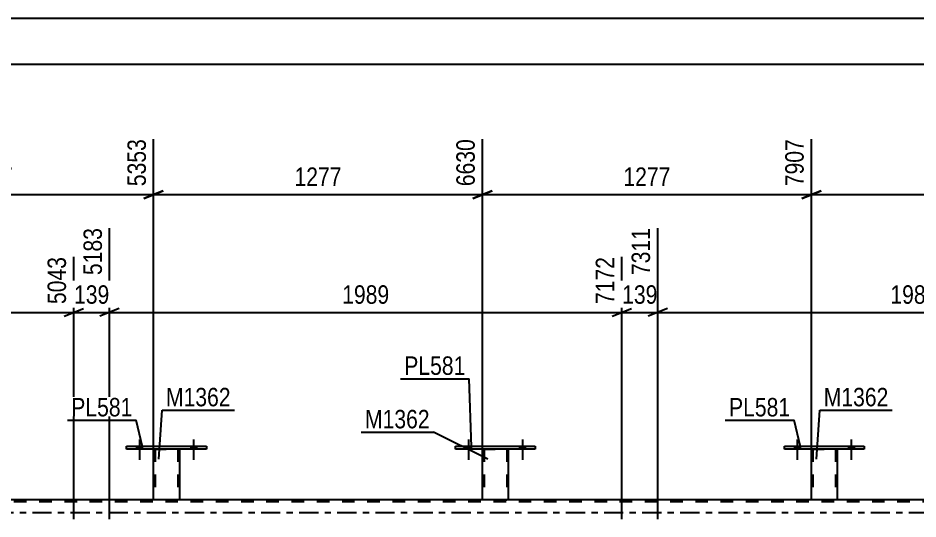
# Model space of a CAD drawing. Header units: millimetres. Extents: x 0 to 841, y 0 to 594.
# Drawn here: x 278.7 to 418.5, y 426.1 to 503.9 of the extents above; entities that cross this region are included whole.
import ezdxf

# ---------------------------------------------------------------- set-up
doc = ezdxf.new("R2010")
doc.units = ezdxf.units.MM
doc.linetypes.add('DXK_LINE_DOT2', pattern=[3.9198, 1.9599, -1.9599])
doc.linetypes.add('DXK_LINE_DOT3', pattern=[5.9187, 2.979, -0.9799, 0.9799, -0.9799])
doc.styles.add('Arial Narrow', font='ARIALN.TTF', dxfattribs={"height": 0.2})

# ---------------------------------------------------------------- blocks, each defined once
blk = doc.blocks.new('Part-275726623-4870 - 4642')
at = {"color": 7, "linetype": 'DXK_LINE_DOT2'}
for p, q in [((726.89, 428.77), (85.63, 428.77)), ((303.77, 429.09), (299.77, 429.09)), ((354.85, 429.09), (350.85, 429.09)), ((405.93, 429.09), (401.93, 429.09))]:
    blk.add_line(p, q, dxfattribs=at)
at = {"color": 2, "linetype": 'Continuous'}
for p, q in [((299.77, 429.09), (252.69, 429.09)), ((350.85, 429.09), (303.77, 429.09)), ((401.93, 429.09), (354.85, 429.09)), ((453.01, 429.09), (405.93, 429.09))]:
    blk.add_line(p, q, dxfattribs=at)
at = {"color": 7, "linetype": 'DXK_LINE_DOT3'}
blk.add_line((85.63, 427.09), (726.89, 427.09), dxfattribs=at)
blk = doc.blocks.new('Part-275726623-7708 - 4642')
at = {"color": 7, "linetype": 'DXK_LINE_DOT2'}
for p, q in [((299.77, 436.94), (303.77, 436.94)), ((299.77, 436.93), (299.77, 436.94)), ((299.77, 436.94), (299.77, 436.93)), ((300.01, 436.94), (300.01, 429.09)), ((303.53, 436.94), (303.53, 429.09)), ((303.77, 436.94), (303.77, 436.93)), ((303.77, 436.93), (303.77, 436.94)), ((303.51, 429.09), (303.53, 429.09))]:
    blk.add_line(p, q, dxfattribs=at)
at = {"color": 2, "linetype": 'Continuous'}
for p, q in [((299.77, 429.09), (299.77, 436.93)), ((303.77, 436.93), (303.77, 429.09)), ((303.73, 429.09), (299.77, 429.09)), ((303.77, 429.09), (303.73, 429.09))]:
    blk.add_line(p, q, dxfattribs=at)
blk = doc.blocks.new('Part-275726623-7709 - 4642')
at = {"color": 2, "linetype": 'Continuous'}
for p, q in [((295.57, 436.93), (295.57, 437.41)), ((295.57, 437.41), (307.97, 437.41)), ((307.97, 436.93), (295.57, 436.93)), ((307.97, 437.41), (307.97, 436.93))]:
    blk.add_line(p, q, dxfattribs=at)
blk = doc.blocks.new('Part-275726623-7710 - 4642')
at = {"color": 7, "linetype": 'DXK_LINE_DOT2'}
for p, q in [((350.85, 436.94), (354.85, 436.94)), ((350.85, 436.93), (350.85, 436.94)), ((350.85, 436.94), (350.85, 436.93)), ((351.09, 436.94), (351.09, 429.09)), ((354.61, 436.94), (354.61, 429.09)), ((354.85, 436.94), (354.85, 436.93)), ((354.85, 436.93), (354.85, 436.94)), ((354.59, 429.09), (354.61, 429.09))]:
    blk.add_line(p, q, dxfattribs=at)
at = {"color": 2, "linetype": 'Continuous'}
for p, q in [((350.85, 429.09), (350.85, 436.93)), ((354.85, 436.93), (354.85, 429.09)), ((354.81, 429.09), (350.85, 429.09)), ((354.85, 429.09), (354.81, 429.09))]:
    blk.add_line(p, q, dxfattribs=at)
blk = doc.blocks.new('Part-275726623-7711 - 4642')
at = {"color": 2, "linetype": 'Continuous'}
for p, q in [((346.65, 436.93), (346.65, 437.41)), ((346.65, 437.41), (359.05, 437.41)), ((359.05, 436.93), (346.65, 436.93)), ((359.05, 437.41), (359.05, 436.93))]:
    blk.add_line(p, q, dxfattribs=at)
blk = doc.blocks.new('Part-275726623-7712 - 4642')
at = {"color": 7, "linetype": 'DXK_LINE_DOT2'}
for p, q in [((401.93, 436.94), (405.93, 436.94)), ((401.93, 436.93), (401.93, 436.94)), ((401.93, 436.94), (401.93, 436.93)), ((402.17, 436.94), (402.17, 429.09)), ((405.69, 436.94), (405.69, 429.09)), ((405.93, 436.94), (405.93, 436.93)), ((405.93, 436.93), (405.93, 436.94)), ((405.67, 429.09), (405.69, 429.09))]:
    blk.add_line(p, q, dxfattribs=at)
at = {"color": 2, "linetype": 'Continuous'}
for p, q in [((401.93, 429.09), (401.93, 436.93)), ((405.93, 436.93), (405.93, 429.09)), ((405.89, 429.09), (401.93, 429.09)), ((405.93, 429.09), (405.89, 429.09))]:
    blk.add_line(p, q, dxfattribs=at)
blk = doc.blocks.new('Part-275726623-7713 - 4642')
at = {"color": 2, "linetype": 'Continuous'}
for p, q in [((397.73, 436.93), (397.73, 437.41)), ((397.73, 437.41), (410.13, 437.41)), ((410.13, 436.93), (397.73, 436.93)), ((410.13, 437.41), (410.13, 436.93))]:
    blk.add_line(p, q, dxfattribs=at)
blk = doc.blocks.new('Bolt-275726623-7735 - 4642')
at = {"linetype": 'Continuous'}
for points in [[(297.13, 436.93), (298.01, 436.93), (298.01, 437.41), (297.13, 437.41)], [(305.53, 436.93), (306.41, 436.93), (306.41, 437.41), (305.53, 437.41)]]:
    blk.add_hatch(color=1, dxfattribs=at).paths.add_polyline_path(points)
at = {"color": 1, "linetype": 'Continuous'}
for p, q in [((297.57, 438.41), (297.57, 435.29)), ((305.97, 438.41), (305.97, 435.29)), ((297.13, 437.41), (297.13, 436.93)), ((298.01, 437.41), (298.01, 436.93)), ((305.53, 437.41), (305.53, 436.93)), ((306.41, 437.41), (306.41, 436.93))]:
    blk.add_line(p, q, dxfattribs=at)
blk = doc.blocks.new('Bolt-275726623-7736 - 4642')
at = {"linetype": 'Continuous'}
for points in [[(297.13, 436.93), (298.01, 436.93), (298.01, 437.41), (297.13, 437.41)], [(305.53, 436.93), (306.41, 436.93), (306.41, 437.41), (305.53, 437.41)]]:
    blk.add_hatch(color=1, dxfattribs=at).paths.add_polyline_path(points)
at = {"color": 1, "linetype": 'Continuous'}
for p, q in [((297.57, 438.41), (297.57, 435.29)), ((305.97, 438.41), (305.97, 435.29)), ((297.13, 437.41), (297.13, 436.93)), ((298.01, 437.41), (298.01, 436.93)), ((305.53, 437.41), (305.53, 436.93)), ((306.41, 437.41), (306.41, 436.93))]:
    blk.add_line(p, q, dxfattribs=at)
blk = doc.blocks.new('Bolt-275726623-7737 - 4642')
at = {"linetype": 'Continuous'}
for points in [[(348.21, 436.93), (349.09, 436.93), (349.09, 437.41), (348.21, 437.41)], [(356.61, 436.93), (357.49, 436.93), (357.49, 437.41), (356.61, 437.41)]]:
    blk.add_hatch(color=1, dxfattribs=at).paths.add_polyline_path(points)
at = {"color": 1, "linetype": 'Continuous'}
for p, q in [((348.65, 438.41), (348.65, 435.29)), ((357.05, 438.41), (357.05, 435.29)), ((348.21, 437.41), (348.21, 436.93)), ((349.09, 437.41), (349.09, 436.93)), ((356.61, 437.41), (356.61, 436.93)), ((357.49, 437.41), (357.49, 436.93))]:
    blk.add_line(p, q, dxfattribs=at)
blk = doc.blocks.new('Bolt-275726623-7738 - 4642')
at = {"linetype": 'Continuous'}
for points in [[(348.21, 436.93), (349.09, 436.93), (349.09, 437.41), (348.21, 437.41)], [(356.61, 436.93), (357.49, 436.93), (357.49, 437.41), (356.61, 437.41)]]:
    blk.add_hatch(color=1, dxfattribs=at).paths.add_polyline_path(points)
at = {"color": 1, "linetype": 'Continuous'}
for p, q in [((348.65, 438.41), (348.65, 435.29)), ((357.05, 438.41), (357.05, 435.29)), ((348.21, 437.41), (348.21, 436.93)), ((349.09, 437.41), (349.09, 436.93)), ((356.61, 437.41), (356.61, 436.93)), ((357.49, 437.41), (357.49, 436.93))]:
    blk.add_line(p, q, dxfattribs=at)
blk = doc.blocks.new('Bolt-275726623-7739 - 4642')
at = {"linetype": 'Continuous'}
for points in [[(399.29, 436.93), (400.17, 436.93), (400.17, 437.41), (399.29, 437.41)], [(407.69, 436.93), (408.57, 436.93), (408.57, 437.41), (407.69, 437.41)]]:
    blk.add_hatch(color=1, dxfattribs=at).paths.add_polyline_path(points)
at = {"color": 1, "linetype": 'Continuous'}
for p, q in [((399.73, 438.41), (399.73, 435.29)), ((408.13, 438.41), (408.13, 435.29)), ((399.29, 437.41), (399.29, 436.93)), ((400.17, 437.41), (400.17, 436.93)), ((407.69, 437.41), (407.69, 436.93)), ((408.57, 437.41), (408.57, 436.93))]:
    blk.add_line(p, q, dxfattribs=at)
blk = doc.blocks.new('Bolt-275726623-7740 - 4642')
at = {"linetype": 'Continuous'}
for points in [[(399.29, 436.93), (400.17, 436.93), (400.17, 437.41), (399.29, 437.41)], [(407.69, 436.93), (408.57, 436.93), (408.57, 437.41), (407.69, 437.41)]]:
    blk.add_hatch(color=1, dxfattribs=at).paths.add_polyline_path(points)
at = {"color": 1, "linetype": 'Continuous'}
for p, q in [((399.73, 438.41), (399.73, 435.29)), ((408.13, 438.41), (408.13, 435.29)), ((399.29, 437.41), (399.29, 436.93)), ((400.17, 437.41), (400.17, 436.93)), ((407.69, 437.41), (407.69, 436.93)), ((408.57, 437.41), (408.57, 436.93))]:
    blk.add_line(p, q, dxfattribs=at)
blk = doc.blocks.new('StraightDimension-275726623-6455 - 6077')
at = {"color": 7, "linetype": 'Continuous'}
blk.add_line((89.36, 496.71), (782.69, 496.71), dxfattribs=at)
blk = doc.blocks.new('StraightDimension-275726623-6560 - 6077')
at = {"color": 7, "linetype": 'Continuous'}
blk.add_line((90, 503.87), (782.69, 503.87), dxfattribs=at)
blk = doc.blocks.new('StraightDimension-275726623-5322 - 4642')
at = {"color": 7, "linetype": 'Continuous'}
for p, q in [((292.94, 426.09), (292.94, 471.27)), ((372.5, 426.09), (372.5, 466.77)), ((294.44, 458.76), (291.44, 457.56)), ((371, 457.56), (374, 458.76)), ((292.94, 458.16), (372.5, 458.16))]:
    blk.add_line(p, q, dxfattribs=at)
at = {"color": 0}
blk.add_wipeout([(336.98, 458.91), (336.98, 463.11), (328.46, 463.11), (328.46, 458.91)], dxfattribs=at)
at = {"color": 3, "style": 'Arial Narrow'}
blk.add_text('1989', height=2.863, dxfattribs=at).set_placement((329.06, 459.51))
at = {"color": 0, "linetype": 'Continuous'}
blk.add_wipeout([(371.9, 467.37), (367.7, 467.37), (367.7, 458.86), (371.9, 458.86)], dxfattribs=at)
at = {"color": 3, "linetype": 'Continuous', "style": 'Arial Narrow'}
blk.add_text('7172', height=2.863, rotation=90.0002, dxfattribs=at).set_placement((371.3, 459.46))
blk = doc.blocks.new('StraightDimension-275726623-5274 - 4642')
at = {"color": 7, "linetype": 'Continuous'}
for p, q in [((207.81, 426.09), (207.81, 471.27)), ((287.36, 426.09), (287.36, 466.77)), ((209.31, 458.76), (206.31, 457.56)), ((285.86, 457.56), (288.86, 458.76)), ((207.81, 458.16), (287.36, 458.16))]:
    blk.add_line(p, q, dxfattribs=at)
at = {"color": 0}
blk.add_wipeout([(251.84, 458.91), (251.84, 463.11), (243.33, 463.11), (243.33, 458.91)], dxfattribs=at)
at = {"color": 3, "style": 'Arial Narrow'}
blk.add_text('1989', height=2.863, dxfattribs=at).set_placement((243.93, 459.51))
at = {"color": 0, "linetype": 'Continuous'}
blk.add_wipeout([(286.76, 467.37), (282.56, 467.37), (282.56, 458.86), (286.76, 458.86)], dxfattribs=at)
at = {"color": 3, "linetype": 'Continuous', "style": 'Arial Narrow'}
blk.add_text('5043', height=2.863, rotation=90.0002, dxfattribs=at).set_placement((286.16, 459.46))
blk = doc.blocks.new('StraightDimension-275726623-5298 - 4642')
at = {"color": 7, "linetype": 'Continuous'}
for p, q in [((292.94, 426.09), (292.94, 471.27)), ((287.36, 426.09), (287.36, 466.77)), ((285.86, 457.56), (288.86, 458.76)), ((294.44, 458.76), (291.44, 457.56)), ((287.36, 458.16), (292.94, 458.16))]:
    blk.add_line(p, q, dxfattribs=at)
at = {"color": 0}
blk.add_wipeout([(293.49, 458.91), (293.49, 463.11), (286.81, 463.11), (286.81, 458.91)], dxfattribs=at)
at = {"color": 3, "style": 'Arial Narrow'}
blk.add_text('139', height=2.863, dxfattribs=at).set_placement((287.41, 459.51))
at = {"color": 0, "linetype": 'Continuous'}
blk.add_wipeout([(292.34, 471.87), (288.14, 471.87), (288.14, 463.36), (292.34, 463.36)], dxfattribs=at)
at = {"color": 3, "linetype": 'Continuous', "style": 'Arial Narrow'}
blk.add_text('5183', height=2.863, rotation=90.0002, dxfattribs=at).set_placement((291.74, 463.96))
blk = doc.blocks.new('StraightDimension-275726623-5346 - 4642')
at = {"color": 7, "linetype": 'Continuous'}
for p, q in [((378.07, 426.09), (378.07, 471.27)), ((372.5, 426.09), (372.5, 466.77)), ((371, 457.56), (374, 458.76)), ((379.57, 458.76), (376.57, 457.56)), ((372.5, 458.16), (378.07, 458.16))]:
    blk.add_line(p, q, dxfattribs=at)
at = {"color": 0}
blk.add_wipeout([(378.63, 458.91), (378.63, 463.11), (371.94, 463.11), (371.94, 458.91)], dxfattribs=at)
at = {"color": 3, "style": 'Arial Narrow'}
blk.add_text('139', height=2.863, dxfattribs=at).set_placement((372.54, 459.51))
at = {"color": 0, "linetype": 'Continuous'}
blk.add_wipeout([(377.47, 471.87), (373.27, 471.87), (373.27, 463.36), (377.47, 463.36)], dxfattribs=at)
at = {"color": 3, "linetype": 'Continuous', "style": 'Arial Narrow'}
blk.add_text('7311', height=2.863, rotation=90.0002, dxfattribs=at).set_placement((376.87, 463.96))
blk = doc.blocks.new('StraightDimension-275726623-5370 - 4642')
at = {"color": 7, "linetype": 'Continuous'}
for p, q in [((378.07, 426.09), (378.07, 471.27)), ((457.63, 426.09), (457.63, 466.77)), ((379.57, 458.76), (376.57, 457.56)), ((456.13, 457.56), (459.13, 458.76)), ((378.07, 458.16), (457.63, 458.16))]:
    blk.add_line(p, q, dxfattribs=at)
at = {"color": 0}
blk.add_wipeout([(422.11, 458.91), (422.11, 463.11), (413.6, 463.11), (413.6, 458.91)], dxfattribs=at)
at = {"color": 3, "style": 'Arial Narrow'}
blk.add_text('1989', height=2.863, dxfattribs=at).set_placement((414.2, 459.51))
at = {"color": 0, "linetype": 'Continuous'}
blk.add_wipeout([(457.03, 467.37), (452.83, 467.37), (452.83, 458.86), (457.03, 458.86)], dxfattribs=at)
at = {"color": 3, "linetype": 'Continuous', "style": 'Arial Narrow'}
blk.add_text('9300', height=2.863, rotation=90.0002, dxfattribs=at).set_placement((456.43, 459.46))
blk = doc.blocks.new('StraightDimension-275726623-21906 - 4642')
at = {"color": 7, "linetype": 'Continuous'}
for p, q in [((401.93, 436.19), (401.93, 485.07)), ((453.01, 436.19), (453.01, 485.07)), ((403.43, 477.06), (400.43, 475.86)), ((451.51, 475.86), (454.51, 477.06)), ((401.93, 476.46), (453.01, 476.46))]:
    blk.add_line(p, q, dxfattribs=at)
at = {"color": 0}
blk.add_wipeout([(431.73, 477.21), (431.73, 481.41), (423.21, 481.41), (423.21, 477.21)], dxfattribs=at)
at = {"color": 3, "style": 'Arial Narrow'}
blk.add_text('1277', height=2.863, dxfattribs=at).set_placement((423.81, 477.81))
at = {"color": 0, "linetype": 'Continuous'}
blk.add_wipeout([(452.41, 485.67), (448.21, 485.67), (448.21, 477.16), (452.41, 477.16)], dxfattribs=at)
at = {"color": 3, "linetype": 'Continuous', "style": 'Arial Narrow'}
blk.add_text('9184', height=2.863, rotation=90.0002, dxfattribs=at).set_placement((451.81, 477.76))
blk = doc.blocks.new('StraightDimension-275726623-21907 - 4642')
at = {"color": 7, "linetype": 'Continuous'}
for p, q in [((350.85, 436.46), (350.85, 485.07)), ((401.93, 436.19), (401.93, 485.07)), ((352.35, 477.06), (349.35, 475.86)), ((400.43, 475.86), (403.43, 477.06)), ((350.85, 476.46), (401.93, 476.46))]:
    blk.add_line(p, q, dxfattribs=at)
at = {"color": 0}
blk.add_wipeout([(380.64, 477.21), (380.64, 481.41), (372.13, 481.41), (372.13, 477.21)], dxfattribs=at)
at = {"color": 3, "style": 'Arial Narrow'}
blk.add_text('1277', height=2.863, dxfattribs=at).set_placement((372.73, 477.81))
at = {"color": 0, "linetype": 'Continuous'}
blk.add_wipeout([(401.33, 485.67), (397.13, 485.67), (397.13, 477.16), (401.33, 477.16)], dxfattribs=at)
at = {"color": 3, "linetype": 'Continuous', "style": 'Arial Narrow'}
blk.add_text('7907', height=2.863, rotation=90.0002, dxfattribs=at).set_placement((400.73, 477.76))
blk = doc.blocks.new('StraightDimension-275726623-21908 - 4642')
at = {"color": 7, "linetype": 'Continuous'}
for p, q in [((299.77, 436.46), (299.77, 485.07)), ((350.85, 436.46), (350.85, 485.07)), ((301.27, 477.06), (298.27, 475.86)), ((349.35, 475.86), (352.35, 477.06)), ((299.77, 476.46), (350.85, 476.46))]:
    blk.add_line(p, q, dxfattribs=at)
at = {"color": 0}
blk.add_wipeout([(329.56, 477.21), (329.56, 481.41), (321.05, 481.41), (321.05, 477.21)], dxfattribs=at)
at = {"color": 3, "style": 'Arial Narrow'}
blk.add_text('1277', height=2.863, dxfattribs=at).set_placement((321.65, 477.81))
at = {"color": 0, "linetype": 'Continuous'}
blk.add_wipeout([(350.25, 485.67), (346.05, 485.67), (346.05, 477.16), (350.25, 477.16)], dxfattribs=at)
at = {"color": 3, "linetype": 'Continuous', "style": 'Arial Narrow'}
blk.add_text('6630', height=2.863, rotation=90.0002, dxfattribs=at).set_placement((349.65, 477.76))
blk = doc.blocks.new('StraightDimension-275726623-21909 - 4642')
at = {"color": 7, "linetype": 'Continuous'}
for p, q in [((248.69, 436.46), (248.69, 485.07)), ((299.77, 436.46), (299.77, 485.07)), ((250.19, 477.06), (247.19, 475.86)), ((298.27, 475.86), (301.27, 477.06)), ((248.69, 476.46), (299.77, 476.46))]:
    blk.add_line(p, q, dxfattribs=at)
at = {"color": 0}
blk.add_wipeout([(278.48, 477.21), (278.48, 481.41), (269.97, 481.41), (269.97, 477.21)], dxfattribs=at)
at = {"color": 3, "style": 'Arial Narrow'}
blk.add_text('1277', height=2.863, dxfattribs=at).set_placement((270.57, 477.81))
at = {"color": 0, "linetype": 'Continuous'}
blk.add_wipeout([(299.17, 485.67), (294.97, 485.67), (294.97, 477.16), (299.17, 477.16)], dxfattribs=at)
at = {"color": 3, "linetype": 'Continuous', "style": 'Arial Narrow'}
blk.add_text('5353', height=2.863, rotation=90.0002, dxfattribs=at).set_placement((298.57, 477.76))
blk = doc.blocks.new('Mark-275726623-21603 - 4642')
at = {"color": 0}
blk.add_wipeout([(348.2, 448.47), (348.2, 451.47), (338.7, 451.47), (338.7, 448.47)], dxfattribs=at)
blk.add_wipeout([(348.2, 448.47), (348.2, 451.47), (338.7, 451.47), (338.7, 448.47)], dxfattribs=at)
at = {"color": 30, "linetype": 'Continuous'}
for p in [(338.1, 447.87), (349.14, 437.31)]:
    blk.add_line(p, (348.8, 447.87), dxfattribs=at)
at = {"color": 3, "style": 'Arial Narrow'}
blk.add_text('PL581', height=2.863, dxfattribs=at).set_placement((338.7, 448.47))
blk = doc.blocks.new('Mark-275726623-21594 - 4642')
at = {"color": 0}
blk.add_wipeout([(311.74, 443.59), (311.74, 446.59), (301.69, 446.59), (301.69, 443.59)], dxfattribs=at)
blk.add_wipeout([(311.74, 443.59), (311.74, 446.59), (301.69, 446.59), (301.69, 443.59)], dxfattribs=at)
at = {"color": 30, "linetype": 'Continuous'}
for p, q in [((300.58, 435.36), (301.09, 442.99)), ((301.09, 442.99), (312.34, 442.99))]:
    blk.add_line(p, q, dxfattribs=at)
at = {"color": 3, "style": 'Arial Narrow'}
blk.add_text('M1362', height=2.863, dxfattribs=at).set_placement((301.69, 443.59))
blk = doc.blocks.new('Mark-275726623-21597 - 4642')
at = {"color": 0}
blk.add_wipeout([(296.48, 442.02), (296.48, 445.02), (286.98, 445.02), (286.98, 442.02)], dxfattribs=at)
blk.add_wipeout([(296.48, 442.02), (296.48, 445.02), (286.98, 445.02), (286.98, 442.02)], dxfattribs=at)
at = {"color": 30, "linetype": 'Continuous'}
for p in [(286.38, 441.42), (298.06, 437.31)]:
    blk.add_line(p, (297.08, 441.42), dxfattribs=at)
at = {"color": 3, "style": 'Arial Narrow'}
blk.add_text('PL581', height=2.863, dxfattribs=at).set_placement((286.98, 442.02))
blk = doc.blocks.new('Mark-275726623-21600 - 4642')
at = {"color": 0}
blk.add_wipeout([(342.65, 440.17), (342.65, 443.17), (332.6, 443.17), (332.6, 440.17)], dxfattribs=at)
blk.add_wipeout([(342.65, 440.17), (342.65, 443.17), (332.6, 443.17), (332.6, 440.17)], dxfattribs=at)
at = {"color": 30, "linetype": 'Continuous'}
for p in [(332, 439.57), (351.66, 435.36)]:
    blk.add_line(p, (343.25, 439.57), dxfattribs=at)
at = {"color": 3, "style": 'Arial Narrow'}
blk.add_text('M1362', height=2.863, dxfattribs=at).set_placement((332.6, 440.17))
blk = doc.blocks.new('Mark-275726623-21606 - 4642')
at = {"color": 0}
blk.add_wipeout([(413.9, 443.59), (413.9, 446.59), (403.85, 446.59), (403.85, 443.59)], dxfattribs=at)
blk.add_wipeout([(413.9, 443.59), (413.9, 446.59), (403.85, 446.59), (403.85, 443.59)], dxfattribs=at)
at = {"color": 30, "linetype": 'Continuous'}
for p, q in [((402.74, 435.36), (403.25, 442.99)), ((403.25, 442.99), (414.5, 442.99))]:
    blk.add_line(p, q, dxfattribs=at)
at = {"color": 3, "style": 'Arial Narrow'}
blk.add_text('M1362', height=2.863, dxfattribs=at).set_placement((403.85, 443.59))
blk = doc.blocks.new('Mark-275726623-21609 - 4642')
at = {"color": 0}
blk.add_wipeout([(398.64, 442.02), (398.64, 445.02), (389.14, 445.02), (389.14, 442.02)], dxfattribs=at)
blk.add_wipeout([(398.64, 442.02), (398.64, 445.02), (389.14, 445.02), (389.14, 442.02)], dxfattribs=at)
at = {"color": 30, "linetype": 'Continuous'}
for p in [(388.54, 441.42), (400.22, 437.31)]:
    blk.add_line(p, (399.24, 441.42), dxfattribs=at)
at = {"color": 3, "style": 'Arial Narrow'}
blk.add_text('PL581', height=2.863, dxfattribs=at).set_placement((389.14, 442.02))

msp = doc.modelspace()

# ---------------------------------------------------------------- block references
for name in ['StraightDimension-275726623-6455 - 6077', 'Bolt-275726623-7735 - 4642', 'Bolt-275726623-7736 - 4642', 'Bolt-275726623-7737 - 4642', 'Bolt-275726623-7738 - 4642', 'Bolt-275726623-7739 - 4642', 'Bolt-275726623-7740 - 4642', 'Part-275726623-7709 - 4642', 'Part-275726623-7708 - 4642', 'Part-275726623-7711 - 4642', 'Part-275726623-7710 - 4642', 'Part-275726623-7713 - 4642', 'Part-275726623-7712 - 4642', 'Part-275726623-4870 - 4642']:
    msp.add_blockref(name, (0, 0))

# ---------------------------------------------------------------- next in the draw order: block references
for name in ['StraightDimension-275726623-6560 - 6077', 'StraightDimension-275726623-5274 - 4642', 'StraightDimension-275726623-5322 - 4642']:
    msp.add_blockref(name, (0, 0))

# ---------------------------------------------------------------- next in the draw order: block references
for name in ['StraightDimension-275726623-5298 - 4642', 'StraightDimension-275726623-5346 - 4642']:
    msp.add_blockref(name, (0, 0))

# ---------------------------------------------------------------- next in the draw order: block references
msp.add_blockref('StraightDimension-275726623-5370 - 4642', (0, 0))

# ---------------------------------------------------------------- next in the draw order: block references
msp.add_blockref('StraightDimension-275726623-21906 - 4642', (0, 0))

# ---------------------------------------------------------------- next in the draw order: block references
msp.add_blockref('StraightDimension-275726623-21907 - 4642', (0, 0))

# ---------------------------------------------------------------- next in the draw order: block references
for name in ['StraightDimension-275726623-21908 - 4642', 'Mark-275726623-21606 - 4642', 'Mark-275726623-21609 - 4642']:
    msp.add_blockref(name, (0, 0))

# ---------------------------------------------------------------- next in the draw order: block references
for name in ['StraightDimension-275726623-21909 - 4642', 'Mark-275726623-21603 - 4642']:
    msp.add_blockref(name, (0, 0))

# ---------------------------------------------------------------- next in the draw order: block references
for name in ['Mark-275726623-21594 - 4642', 'Mark-275726623-21597 - 4642', 'Mark-275726623-21600 - 4642']:
    msp.add_blockref(name, (0, 0))

doc.saveas('drawing.dxf')
